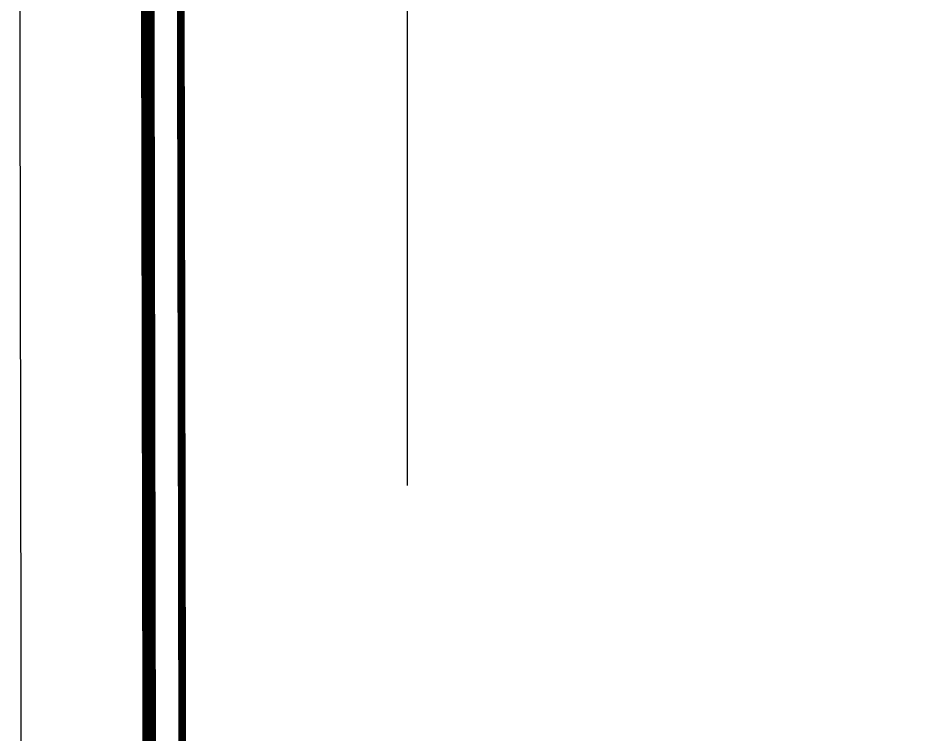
# Model space of a CAD drawing. Header units: centimetres. Extents: x 131563 to 145359, y 24878 to 28066.
# Drawn here: x 131563 to 132483, y 25986 to 26724 of the extents above; entities that cross this region are included whole.
import ezdxf

# ---------------------------------------------------------------- set-up
doc = ezdxf.new("R2010")
doc.units = ezdxf.units.CM
doc.header["$LTSCALE"] = 10
doc.header["$MEASUREMENT"] = 0
doc.layers.add('Auto-Antet', color=7, linetype='Continuous', lineweight=18)
doc.layers.add('S2000-008 Rakam', color=1, linetype='Continuous')

msp = doc.modelspace()

# ---------------------------------------------------------------- linework, layer by layer
msp.add_lwpolyline([(131563.24, 28066), (134727.56, 28066), (134733.13, 24878.11), (131568.81, 24878.11)], close=True)
at = {"layer": 'Auto-Antet', "linetype": 'Continuous'}
msp.add_lwpolyline([(131568.81, 24878.11), (134733.13, 24878.11), (134727.56, 28066), (131563.24, 28066)], close=True, dxfattribs=at)
at = {"layer": 'Auto-Antet', "color": 1}
for points, const_width in [([(134617.56, 27956), (131694.75, 27956), (131700.32, 24988.11), (134623.13, 24988.11)], 14), ([(134583.56, 27922), (131728.75, 27922), (131734.32, 25022.11), (134589.13, 25022.11)], 8)]:
    msp.add_lwpolyline(points, close=True, dxfattribs=dict(at, const_width=const_width))
at = {"layer": 'S2000-008 Rakam'}
msp.add_line((131964.07, 26999.45), (131964.07, 26242.45), dxfattribs=at)

doc.saveas('drawing.dxf')
